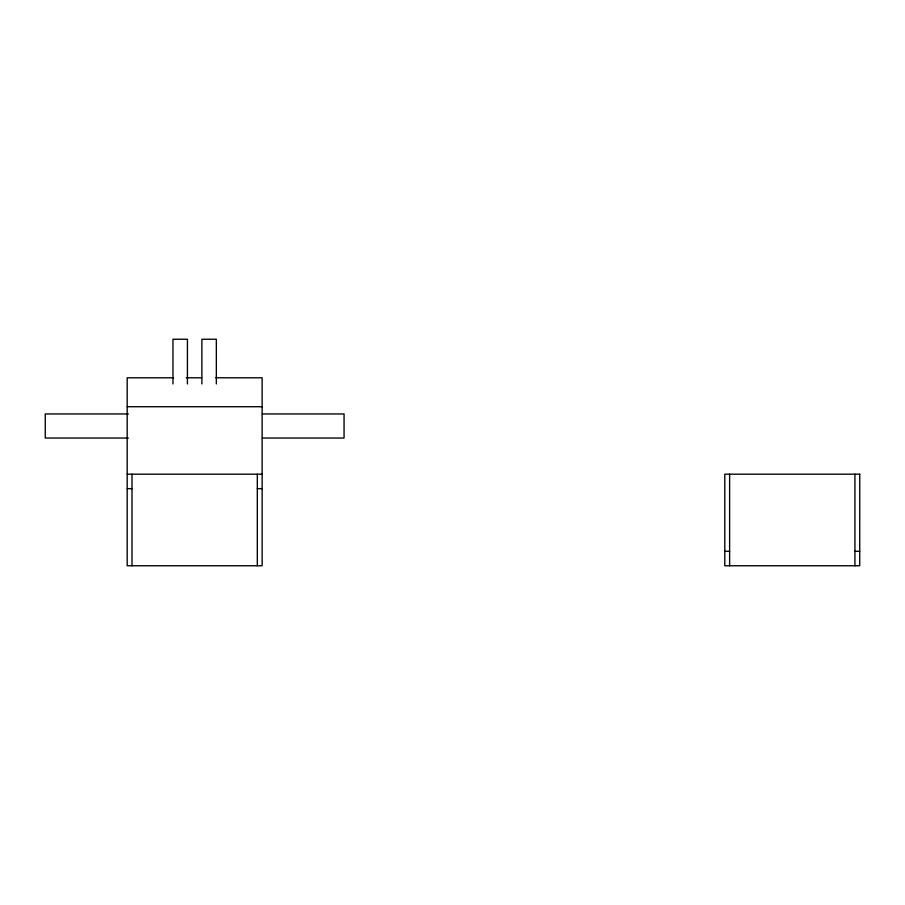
<?xml version="1.0" encoding="UTF-8"?>
<svg xmlns="http://www.w3.org/2000/svg" width="905" height="905" viewBox="0 0 905 905"><rect width="100%" height="100%" fill="white"/><g stroke="black" fill="none" stroke-linecap="round" stroke-linejoin="round"><path stroke-width="1.36" d="M173.568 377.792L127.186 377.792L127.186 565.761L262.133 565.761L262.133 377.792L215.741 377.792M186.226 377.792L201.679 377.792M127.186 406.718L262.133 406.718M128.408 413.947L45.25 413.947L45.25 438.043L128.408 438.043M262.314 413.947L344.058 413.947L344.058 438.043L262.314 438.043M127.186 474.186L262.133 474.186M127.186 488.643L132.006 488.643M257.314 488.643L262.122 488.643M724.815 551.303L729.622 551.303M854.931 551.303L859.739 551.303M854.931 474.186L854.931 565.761M729.622 474.186L729.622 565.761M257.314 474.186L257.314 565.761M216.34 383.946L216.34 339.239L201.883 339.239L201.883 383.946M187.426 383.946L187.426 339.239L172.968 339.239L172.968 383.946M132.006 474.186L132.006 565.761M859.75 474.186L724.803 474.186L724.803 565.761L859.727 565.761L859.75 474.186"/></g></svg>
